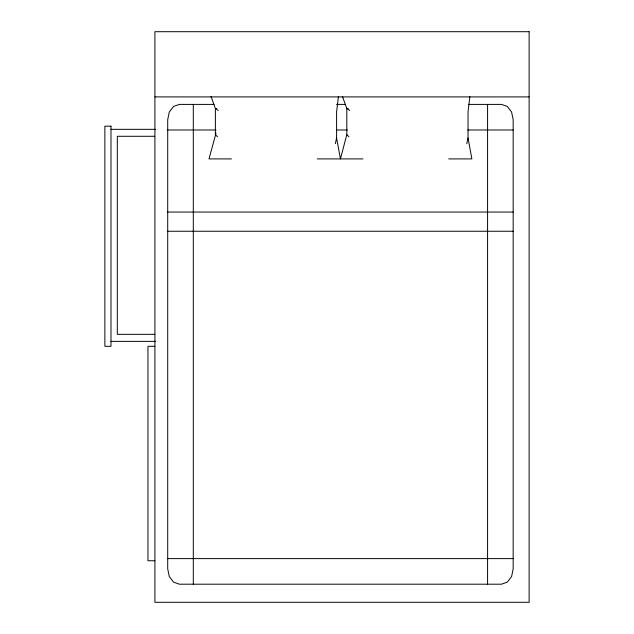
<?xml version="1.0" encoding="UTF-8"?>
<svg xmlns="http://www.w3.org/2000/svg" width="634" height="634" viewBox="0 0 634 634"><rect width="100%" height="100%" fill="white"/><g stroke="black" fill="none" stroke-linecap="round" stroke-linejoin="round"><path stroke-width="0.95" d="M338.421 96.622L336.599 111.814L336.599 138.014L340.434 158.904L346.814 134.685L346.814 108.485L342.455 96.471M469.857 96.622L468.035 111.814L468.035 138.014L471.87 158.904L448.69 158.904M335.338 143.68L336.599 138.014M466.767 143.68L468.035 138.014M216.012 133.14L209.006 158.904L231.481 158.904M154.91 96.907L529.128 96.907M214.038 104.396L179.414 104.396L173.558 106.449L169.278 112.059L167.709 119.731L167.709 568.864L169.278 576.528L173.558 582.147L179.414 584.199L501.462 584.199L507.311 582.147L511.598 576.528L513.168 568.864L513.168 119.731L511.598 112.059L507.311 106.449L501.462 104.396L468.811 104.396M336.488 104.396L345.372 104.396M110.99 129.336L155.465 129.336M167.709 129.986L216.012 129.986M336.488 129.986L347.353 129.986M467.829 129.986L513.168 129.986M154.736 136.286L117.314 136.286L117.314 334.332L154.91 334.332M317.262 158.904L362.91 158.904M167.709 212.057L513.168 212.057M167.709 231.251L513.168 231.251M110.99 341.369L155.465 341.369M154.91 346.307L147.96 346.307L147.96 560.749L154.91 560.749M167.709 558.609L513.168 558.609M348.28 108.509L346.814 108.485L349.722 110.451M216.852 108.509L215.386 108.485L211.019 96.471M218.286 110.451L215.386 108.485L215.386 134.685L217.533 136.762M346.814 134.685L348.969 136.762M487.578 104.396L487.578 584.199M193.299 104.396L193.299 584.199M529.128 31.7L154.91 31.7L154.91 602.3L529.128 602.3L529.128 31.7M110.99 126.19L104.872 126.19L104.872 346.307L110.99 346.307L110.99 126.19"/></g></svg>
